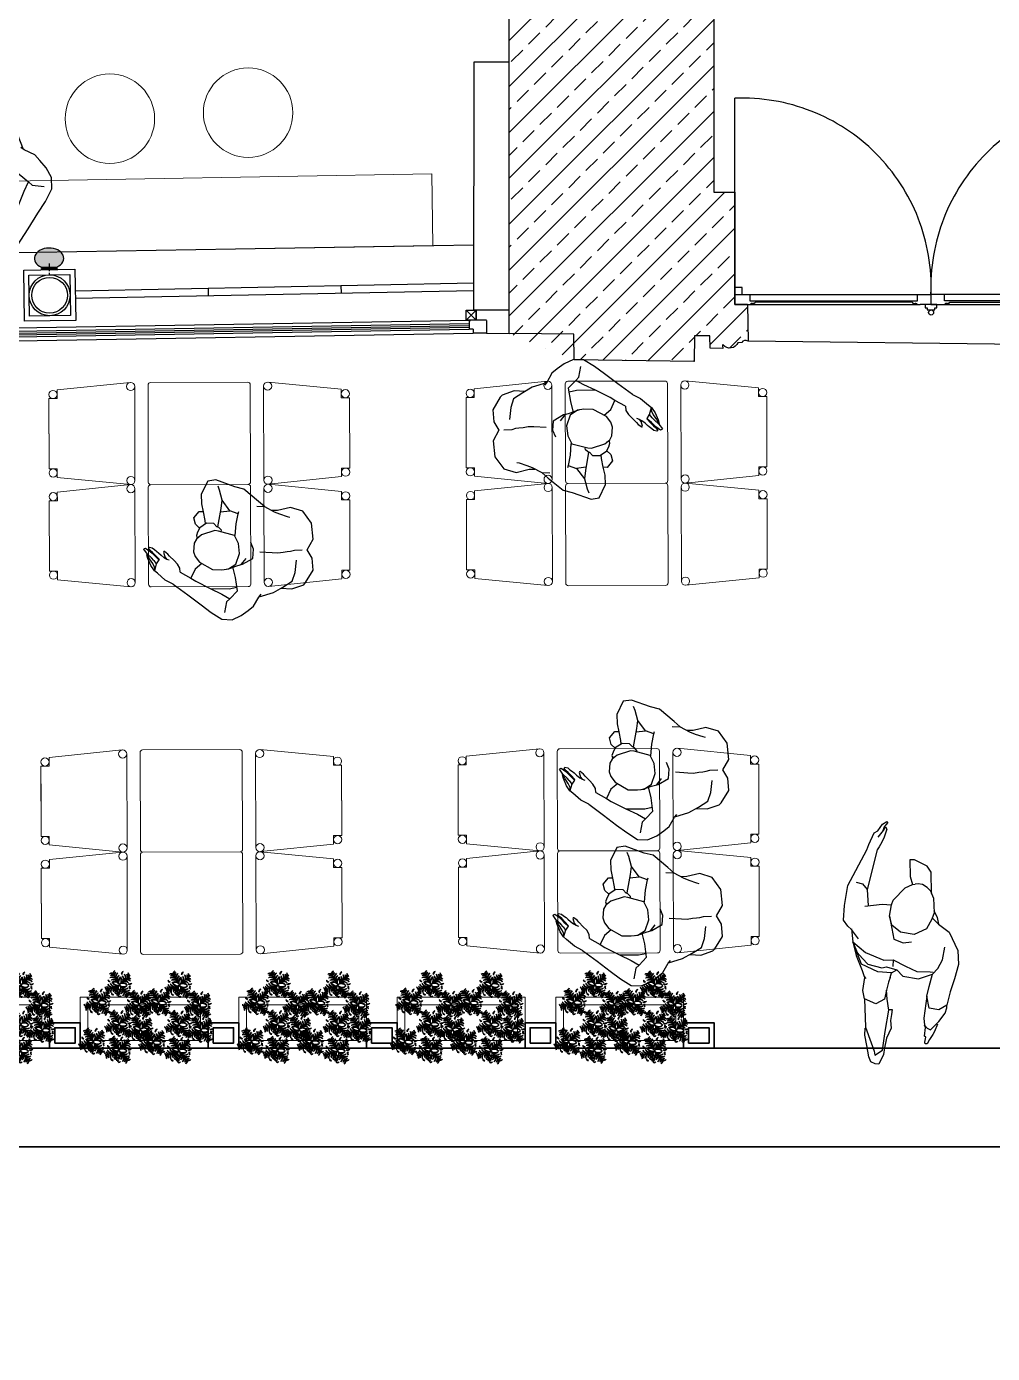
# Model space of a CAD drawing. Header units: centimetres. Extents: x -172755 to -168367, y -82915 to -78980.
# Drawn here: x -171898 to -171520, y -80510 to -79991 of the extents above; entities that cross this region are included whole.
import ezdxf

# ---------------------------------------------------------------- set-up
doc = ezdxf.new("R2010")
doc.units = ezdxf.units.CM
doc.header["$LTSCALE"] = 50
doc.linetypes.add('CENTER', pattern=[2, 1.25, -0.25, 0.25, -0.25])
doc.linetypes.add('GF$0$HIDDEN', pattern=[0.375, 0.25, -0.125])
doc.layers.get('0').update_dxf_attribs({"color": 161, "lineweight": 35})
for name, color, linetype in [('255', 255, 'Continuous'), ('FURN_LIGHTING', 3, 'Continuous'), ('GF$0$DOORS', 4, 'Continuous'), ('GF$0$PROFILE', 5, 'Continuous'), ('GF$0$VIEW', 153, 'Continuous'), ('GF$0$WALL_PROJECTION', 253, 'GF$0$HIDDEN'), ('GF$0$WALL_SECTION', 1, 'Continuous'), ('GF$0$WIN_GLASS', 4, 'Continuous'), ('tertip - peyzaj', 96, 'Continuous'), ('wall', 255, 'Continuous'), ('WOOD_CLADDING', 44, 'Continuous')]:
    doc.layers.add(name, color=color, linetype=linetype)
for name, color, linetype, lineweight in [('ARK_AHŞAP', 45, 'Continuous', 15), ('ARK_METAL', 252, 'Continuous', 15), ('gp_notlar', 6, 'Continuous', 35), ('HATCH DOSEME', 8, 'Continuous', 20), ('tefriş', 45, 'Continuous', 18)]:
    doc.layers.add(name, color=color, linetype=linetype, lineweight=lineweight)

# ---------------------------------------------------------------- blocks, each defined once
blk = doc.blocks.new('A$C7D3E0BDF')
at = {"layer": '255'}
h = blk.add_hatch(color=256, dxfattribs=at)
edge = h.paths.add_edge_path()
edge.add_ellipse((-4.45, 0), major_axis=(0, 5.75), ratio=0.703601, start_angle=-58.5636, end_angle=238.5636)
edge.add_line((-1, -3), (-1, 3))
h.paths.add_polyline_path([(-0.6, 0), (-1, 0), (-1, -3), (-0.6, -3)])
h.paths.add_polyline_path([(-0.4, 0), (-0.6, 0), (-0.6, -1.5), (-0.4, -1.5)])
h.paths.add_polyline_path([(0, 0), (-0.4, 0), (-0.4, -1.5), (-0.4, -3), (0, -3)])
h.paths.add_polyline_path([(0, 3), (-0.4, 3), (-0.4, 0), (0, 0)])
h.paths.add_polyline_path([(-0.4, 1.5), (-0.6, 1.5), (-0.6, 0), (-0.4, 0)])
h.paths.add_polyline_path([(-0.6, 1.5), (-0.6, 3), (-1, 3), (-1, 0), (-0.6, 0)])
at = {"layer": 'FURN_LIGHTING', "color": 253, "linetype": 'CENTER', "ltscale": 0.05}
blk.add_lwpolyline([(-2.5, 0), (2.5, 0)], dxfattribs=at)
at = {"layer": 'FURN_LIGHTING'}
for points in [[(-1, 3), (-0.6, 3), (-0.6, -3), (-1, -3)], [(-0.6, 1.5), (-0.4, 1.5), (-0.4, -1.5), (-0.6, -1.5)], [(-0.4, 3), (0, 3), (0, -3), (-0.4, -3)]]:
    blk.add_lwpolyline(points, close=True, dxfattribs=at)
blk.add_ellipse((-4.45, 0), major_axis=(0, 5.75), ratio=0.703601, start_param=-1.022128, end_param=4.16372, dxfattribs=at)
blk = doc.blocks.new('GF$0$door_entrance')
for p, q in [((-73.65, 11.36), (-76.55, 11.42)), ((-73.71, 8.64), (-73.65, 11.36)), ((-76.69, 4.72), (-76.6, 8.7)), ((-76.6, 8.7), (-70.7, 8.58)), ((-70.7, 8.58), (-70.75, 6.06)), ((-70.75, 6.06), (-5.22, 4.68)), ((-70.7, 8.58), (-5.17, 7.2)), ((-7.21, 4.22), (-68.66, 5.51)), ((-5.22, 4.68), (-5.17, 7.2)), ((-5.17, 7.2), (0.13, 7.09)), ((0.13, 7.09), (0.05, 3.1)), ((0.13, 7.09), (0.05, 3.1)), ((5.43, 6.97), (0.13, 7.09)), ((5.38, 4.46), (5.43, 6.97)), ((70.95, 5.59), (5.43, 6.97)), ((70.95, 5.59), (70.9, 3.07)), ((76.88, 5.47), (70.95, 5.59)), ((73.95, 5.53), (74, 8.22)), ((76.93, 8.16), (74, 8.22)), ((76.79, 1.49), (76.88, 5.47)), ((-71.68, 4.62), (-76.69, 4.72)), ((-70.82, 4.6), (-5.15, 3.21)), ((0.05, 3.1), (-4.24, 3.19)), ((0.05, 3.1), (4.35, 3.01)), ((5.26, 2.99), (70.69, 1.61)), ((70.9, 3.07), (5.38, 4.46)), ((7.36, 3.91), (68.81, 2.61)), ((71.79, 1.59), (76.79, 1.49))]:
    blk.add_line(p, q)
blk.add_lwpolyline([(-2.24, 3.15), (-2.27, 1.84), (-1.46, 1.83), (-1.48, 1.04), (1.52, 0.97), (1.53, 1.78), (2.33, 1.76), (2.36, 3.06), (-2.24, 3.15)])
blk.add_circle((0, 0), 1)
for centre, radius, start, end in [((-69.14, 5.57), 0.476, 296.849, 352.9026), ((-70.82, 34.47), 29.86, 268.3548, 270.1009), ((-70.83, 4.88), 0.277, 281.4043, 329.8506), ((-70, 4.31), 0.722, 115.5517, 143.7129), ((-69.7, 2.72), 2.32, 91.3056, 105.4453), ((-69.8, 8.91), 3.86, 270.7235, 283.1214), ((-6.66, 4.24), 0.559, 182.7043, 234.3671), ((-5.97, 7.52), 3.86, 254.824, 267.2218), ((-6.29, 1.34), 2.32, 72.5001, 86.6398), ((-5.84, 2.96), 0.641, 37.7198, 67.6032), ((-5.15, 3.4), 0.188, 195.1616, 269.4743), ((-4.62, 6.69), 3.51, 261.3523, 276.2292), ((4.88, 6.49), 3.51, 261.3531, 276.2288), ((5.27, 3.18), 0.188, 268.471, 342.7838), ((6.03, 2.7), 0.722, 115.5517, 143.7129), ((6.34, 1.11), 2.32, 91.3056, 105.4453), ((6.24, 7.3), 3.86, 270.7235, 283.1214), ((6.89, 3.96), 0.479, 298.2873, 354.1854), ((69.41, 2.65), 0.6, 183.8387, 233.684), ((70.07, 5.9), 3.86, 254.824, 267.2218), ((69.74, -0.28), 2.32, 73.9273, 86.6398), ((70.23, 1.58), 0.398, 17.4564, 67.4295), ((70.79, 1.83), 0.222, 216.2077, 270.3792), ((-1457.1, -72459.27), 72476.98, 88.7912617, 88.7920526)]:
    blk.add_arc(centre, radius, start, end)
at = {"layer": 'GF$0$WALL_PROJECTION', "ltscale": 40}
for p, q in [((-76.61, 8.7), (-74.99, 85.45)), ((76.88, 5.47), (78.5, 82.21))]:
    blk.add_line(p, q, dxfattribs=at)
for centre, start, end in [((-73.6, 11.59), 356.5076, 91.0757), ((73.99, 8.47), 86.5074, 181.0754)]:
    blk.add_arc(centre, 73.87, start, end, dxfattribs=at)
blk = doc.blocks.new('ghg')
at = {"layer": 'HATCH DOSEME'}
h = blk.add_hatch(dxfattribs=at)
h.set_pattern_fill('ANSI33', color=252, scale=2, style=0)
h.set_pattern_definition([(45, (13808.468, 1662.455), (-8.9802561, 8.9802561), []), (45, (13817.448, 1662.455), (-8.9802561, 8.9802561), [6.35, -3.175])])
h.paths.add_polyline_path([(-173688.59, -79435.97), (-173703.41, -79435.97), (-173703.41, -79450.97), (-173688.59, -79450.97)], flags=17)
edge = h.paths.add_edge_path()
edge.add_line((-173598.21, -79363), (-173447.7, -79362.76))
edge.add_line((-173447.7, -79362.76), (-173447.59, -79429.17))
edge.add_line((-173447.59, -79429.17), (-173608.59, -79429.17))
edge.add_line((-173608.59, -79429.17), (-173608.59, -79654.17))
edge.add_line((-173608.59, -79654.17), (-173688.59, -79654.17))
edge.add_line((-173688.59, -79654.17), (-173688.59, -79435.97))
edge.add_line((-173688.59, -79435.97), (-174228.41, -79435.97))
edge.add_line((-174228.41, -79435.97), (-174228.41, -80119.95))
edge.add_line((-174228.41, -80119.95), (-174244.35, -80120.13))
edge.add_line((-174244.35, -80120.13), (-174244.27, -80130.1))
edge.add_line((-174244.27, -80130.1), (-174281.27, -80130.39))
edge.add_line((-174281.27, -80130.39), (-174281.35, -80120.4))
edge.add_line((-174281.35, -80120.4), (-174299.85, -80120.53))
edge.add_line((-174299.85, -80120.53), (-174299.81, -80125.05))
edge.add_line((-174299.81, -80125.05), (-174302.84, -80125.07))
edge.add_line((-174302.84, -80125.07), (-174302.85, -80123.91))
edge.add_arc((-174302.98, -80123.88), 0.137, 346.9212, 501.7139)
edge.add_arc((-174305.75, -80121.69), 3.4, 204.2671, 321.7139, ccw=False)
edge.add_line((-174308.85, -80123.08), (-174310.35, -80123.09))
edge.add_arc((-174311.83, -80124.15), 1.83, 35.6871, 123.1606)
edge.add_line((-174312.83, -80122.62), (-174312.85, -80120.62))
edge.add_line((-174312.85, -80120.62), (-174317.85, -80120.49))
edge.add_line((-174317.85, -80120.49), (-174317.51, -80107.5))
edge.add_line((-174317.51, -80107.5), (-174312.51, -80107.63))
edge.add_line((-174312.51, -80107.63), (-174312.52, -80101.69))
edge.add_line((-174312.52, -80101.69), (-174304.4, -80101.67))
edge.add_line((-174304.4, -80101.67), (-174304.54, -80046.58))
edge.add_line((-174304.54, -80046.58), (-174295.54, -80046.56))
edge.add_line((-174295.54, -80046.56), (-174295.82, -79934.45))
edge.add_line((-174295.82, -79934.45), (-174270.82, -79934.39))
edge.add_line((-174270.82, -79934.39), (-174271.18, -79789.79))
edge.add_line((-174271.18, -79789.79), (-174296.18, -79789.85))
edge.add_line((-174296.18, -79789.85), (-174297.33, -79362.97))
edge.add_line((-174297.33, -79362.97), (-174003.49, -79361.79))
edge.add_line((-174003.49, -79361.79), (-173902.25, -79361.98))
edge.add_line((-173902.25, -79361.98), (-173598.21, -79363))
h = blk.add_hatch(dxfattribs=at)
h.set_pattern_fill('ANSI33', color=252, scale=2, style=0)
h.set_pattern_definition([(45, (14452.803, 1670.656), (-8.9802561, 8.9802561), []), (45, (14461.783, 1670.656), (-8.9802561, 8.9802561), [6.35, -3.175])])
edge = h.paths.add_edge_path()
edge.add_line((-173663.22, -80121.49), (-173663.25, -80111.49))
edge.add_line((-173663.25, -80111.49), (-173688.59, -80111.26))
edge.add_line((-173688.59, -80111.26), (-173688.59, -79871.17))
edge.add_line((-173688.59, -79871.17), (-173608.59, -79871.17))
edge.add_line((-173608.59, -79871.17), (-173608.59, -80055.9))
edge.add_line((-173608.59, -80055.9), (-173600.32, -80055.9))
edge.add_line((-173600.32, -80055.9), (-173600.32, -80099.9))
edge.add_line((-173600.32, -80099.9), (-173595.32, -80099.87))
edge.add_line((-173595.32, -80099.87), (-173595.16, -80114.2))
edge.add_arc((-173596.1, -80115.77), 1.83, 59.0877, 146.5612)
edge.add_line((-173597.63, -80114.76), (-173599.13, -80114.82))
edge.add_arc((-173602.27, -80113.55), 3.4, 220.5345, 337.9813, ccw=False)
edge.add_arc((-173604.96, -80115.84), 0.137, 40.5345, 195.3271)
edge.add_line((-173605.09, -80115.88), (-173605.05, -80117.04))
edge.add_line((-173605.05, -80117.04), (-173609.93, -80116.99))
edge.add_line((-173609.93, -80116.99), (-173610.09, -80112.15))
edge.add_line((-173610.09, -80112.15), (-173616.08, -80112.19))
edge.add_line((-173616.08, -80112.19), (-173616.27, -80122.19))
edge.add_line((-173616.27, -80122.19), (-173663.22, -80121.49))
edge.add_line((-173663.22, -80121.49), (-173663.25, -80111.49))
edge.add_line((-173663.25, -80111.49), (-173688.59, -80111.26))
at = {"layer": 'GF$0$PROFILE'}
for p, q in [((-173705.46, -80106.05), (-173705.48, -80102.05)), ((-173705.48, -80102.05), (-173701.46, -80106.03)), ((-173705.47, -80102.05), (-173701.47, -80102.03)), ((-173701.47, -80102.03), (-173705.39, -80106.05)), ((-173701.47, -80102.03), (-173701.46, -80106.03)), ((-173701.46, -80106.03), (-173701.47, -80102.03)), ((-173701.46, -80106.03), (-173705.46, -80106.05)), ((-173704.2, -80106.52), (-173704.21, -80109.52)), ((-173697.46, -80106.05), (-173703.7, -80106.02)), ((-173697.46, -80106.07), (-173697.48, -80111.05)), ((-173702.71, -80109.53), (-173704.21, -80109.52)), ((-173702.71, -80109.53), (-173702.72, -80111.03)), ((-173697.48, -80111.05), (-173702.72, -80111.03))]:
    blk.add_line(p, q, dxfattribs=at)
for radius in [8, 7]:
    blk.add_circle((-173868.41, -80096.26), radius, dxfattribs=at)
for centre, start, end in [((-173703.71, -80106.52), 89.7071, 179.7071), ((-173703.7, -80106.52), 89.7126, 179.7126)]:
    blk.add_arc(centre, 0.5, start, end, dxfattribs=at)
at = {"layer": 'GF$0$VIEW'}
for p, q in [((-174213.41, -80085.23), (-173702.55, -80076.51)), ((-174212.14, -80114.71), (-173703.89, -80106.04)), ((-174213.14, -80119.67), (-173702.72, -80111.03)), ((-174211.64, -80118.21), (-173704.24, -80109.55))]:
    blk.add_line(p, q, dxfattribs=at)
at = {"layer": 'GF$0$WALL_PROJECTION', "ltscale": 40}
blk.add_line((-173451.3, -80115.9), (-173595.16, -80114.2), dxfattribs=at)
at = {"layer": 'GF$0$WALL_SECTION'}
blk.add_line((-173697.48, -80111.05), (-173688.59, -80111.26), dxfattribs=at)
blk.add_lwpolyline([(-173663.22, -80121.49), (-173663.25, -80111.49), (-173688.59, -80111.26), (-173688.59, -79871.17), (-173608.59, -79871.17), (-173608.59, -80055.9), (-173600.32, -80055.9), (-173600.32, -80099.9), (-173595.32, -80099.87), (-173595.16, -80114.2, 0.401356), (-173597.63, -80114.76), (-173599.13, -80114.82, -0.562591), (-173604.85, -80115.75, 0.801098), (-173605.09, -80115.88), (-173605.05, -80117.04), (-173609.93, -80116.99), (-173610.09, -80112.15), (-173616.08, -80112.19), (-173616.27, -80122.19), (-173663.22, -80121.49), (-173663.25, -80111.49), (-173688.59, -80111.26)], format="xyb", dxfattribs=at)
blk.add_lwpolyline([(-173688.59, -80004.98), (-173702.47, -80004.98), (-173702.58, -80101.98), (-173688.59, -80101.98)], dxfattribs=at)
at = {"layer": 'GF$0$WIN_GLASS'}
for p, q in [((-174211.65, -80115.9), (-173704.25, -80107.3)), ((-174211.64, -80116.65), (-173704.23, -80108.05)), ((-174211.64, -80117.4), (-173704.22, -80108.8))]:
    blk.add_line(p, q, dxfattribs=at)
at = {"layer": 'WOOD_CLADDING'}
for points in [[(-173878.56, -80086.44), (-173858.56, -80086.09), (-173858.21, -80106.09), (-173878.21, -80106.43)], [(-173876.52, -80088.4), (-173860.52, -80088.12), (-173860.25, -80104.12), (-173876.24, -80104.4)]]:
    blk.add_lwpolyline(points, close=True, dxfattribs=at)
for points in [[(-173858.41, -80094.46), (-173702.47, -80091.4)], [(-173754.45, -80092.42), (-173754.39, -80095.42)], [(-173858.36, -80097.45), (-173702.47, -80094.4)], [(-173806.43, -80093.44), (-173806.37, -80096.44)]]:
    blk.add_lwpolyline(points, dxfattribs=at)
at = {"layer": 'FURN_LIGHTING', "rotation": 270.9964554708736}
blk.add_blockref('A$C7D3E0BDF', (-173868.56, -80086.26), dxfattribs=at)
at = {"layer": 'GF$0$DOORS', "rotation": 1.208487552838632}
blk.add_blockref('GF$0$door_entrance', (-173523.55, -80103.01), dxfattribs=at)
blk = doc.blocks.new('P_SHRUB_PLAN1')
at = {"color": 0}
for p in [(-0.001113, 0.449977), (-0.451367, 0.072169), (0.449141, 0.072169), (0.078279, -0.457477)]:
    blk.add_line(p, (-0.001113, -0.007223), dxfattribs=at)
for centre, radius, start, end in [((-0.08617, 0.345449), 0.105526, 36.289967, 99.624326), ((-0.171752, 0.221892), 0.237522, 44.076284, 73.379359), ((0.083944, 0.345449), 0.105526, 80.375674, 143.710034), ((0.169526, 0.221892), 0.237522, 106.620646, 135.923715), ((-0.363197, -0.029747), 0.105526, 116.289965, 179.624331), ((-0.256378, -0.135484), 0.237522, 124.076277, 153.379343), ((-0.333657, 0.137783), 0.105526, 160.375671, 223.710032), ((-0.197115, 0.20061), 0.237522, 186.620658, 215.923727), ((-0.30177, -0.040578), 0.105526, 116.289965, 179.624331), ((-0.194951, -0.146315), 0.237522, 124.076277, 153.379343), ((-0.27223, 0.126952), 0.105526, 160.375671, 223.710032), ((-0.135689, 0.189778), 0.237522, 186.620658, 215.923727), ((-0.217928, -0.103224), 0.146156, 105.248915, 175.393726), ((-0.141491, -0.194891), 0.245011, 111.371192, 155.03658), ((-0.172018, 0.157145), 0.146156, 164.606273, 234.751089), ((-0.068838, 0.21714), 0.245011, 184.963421, 228.628794), ((-0.136026, -0.117666), 0.146156, 105.248914, 175.393726), ((-0.059588, -0.209333), 0.245011, 111.371193, 155.036578), ((-0.193084, 0.281484), 0.052596, 139.742007, 258.747542), ((-0.090116, 0.142703), 0.146156, 164.606273, 234.751089), ((-0.121859, 0.323097), 0.11437, 184.618037, 228.21065), ((0.013064, 0.202698), 0.245011, 184.963421, 228.628793), ((-0.067742, -0.138818), 0.142476, 83.425939, 183.634578), ((-0.003596, -0.210194), 0.215548, 101.666457, 163.187794), ((-0.142279, 0.035543), 0.142476, 3.425938, 103.634574), ((-0.201432, -0.040023), 0.215548, 21.666462, 83.187793), ((-0.018716, 0.139225), 0.142476, 156.365422, 256.574061), ((0.065974, 0.184358), 0.215548, 176.812207, 238.33355), ((-0.133306, 0.189628), 0.146156, 25.248907, 95.393712), ((-0.210307, 0.098434), 0.245011, 31.371195, 75.036567), ((-0.133306, 0.106463), 0.146156, 25.248907, 95.393712), ((-0.210307, 0.015268), 0.245011, 31.371196, 75.036566), ((-0.089129, -0.024361), 0.051462, 114.225754, 255.127894), ((-0.048205, -0.012618), 0.071323, 150.439781, 228.669432), ((-0.08617, 0.283075), 0.105526, 36.289967, 99.624326), ((-0.171752, 0.159517), 0.237522, 44.076282, 73.379358), ((0.140053, 0.035543), 0.142476, 76.36542, 176.574065), ((0.083944, 0.283075), 0.105526, 80.375674, 143.710034), ((0.169526, 0.159517), 0.237522, 106.620647, 135.923717), ((0.13108, 0.189628), 0.146156, 84.606282, 154.751105), ((0.13108, 0.106463), 0.146156, 84.606282, 154.751105), ((0.199206, -0.040023), 0.215548, 96.812207, 158.333538), ((0.208081, 0.098434), 0.245011, 104.963429, 148.628796), ((0.208081, 0.015268), 0.245011, 104.96343, 148.628796), ((-0.0682, 0.184358), 0.215548, 301.666479, 3.187789), ((0.00137, -0.210194), 0.215548, 16.81221, 78.33354), ((0.065516, -0.138818), 0.142476, 356.365422, 96.57406), ((0.016489, 0.139225), 0.142476, 283.42594, 23.634579), ((-0.01529, 0.202698), 0.245011, 311.371195, 355.036565), ((0.057362, -0.209333), 0.245011, 24.963434, 68.628805), ((0.08789, 0.142703), 0.146156, 305.248914, 15.393715), ((0.1338, -0.117666), 0.146156, 4.606286, 74.751092), ((0.301709, 0.190722), 0.105526, 80.375678, 143.710037), ((0.387291, 0.067164), 0.237522, 106.620647, 135.923716), ((0.066612, 0.21714), 0.245011, 311.371194, 355.036565), ((0.139264, -0.194891), 0.245011, 24.963435, 68.628805), ((0.169792, 0.157145), 0.146156, 305.248912, 15.393715), ((0.215702, -0.103224), 0.146156, 4.606286, 74.751091), ((0.133462, 0.189778), 0.237522, 324.076301, 353.379371), ((0.192725, -0.146315), 0.237522, 26.620644, 55.923717), ((0.270004, 0.126952), 0.105526, 316.289968, 19.624329), ((0.299544, -0.040578), 0.105526, 0.375673, 63.710035), ((0.194889, 0.20061), 0.237522, 324.076301, 353.379371), ((0.331431, 0.137783), 0.105526, 316.289968, 19.624329), ((-0.313427, -0.136853), 0.052596, 139.742002, 258.747542), ((-0.242203, -0.09524), 0.11437, 184.618034, 228.210652), ((-0.204545, -0.154045), 0.052596, 139.742013, 258.747542), ((-0.13332, -0.112432), 0.11437, 184.618034, 228.210652), ((0.21135, -0.453117), 0.493926, 115.477216, 156.658502), ((-0.165763, -0.220475), 0.052127, 167.057738, 302.853249), ((-0.165763, -0.294973), 0.052127, 167.057722, 302.853249), ((-0.134783, -0.067401), 0.07947, 144.986544, 244.403375), ((-0.135765, -0.191093), 0.073192, 185.184482, 268.653962), ((-0.135765, -0.265591), 0.073192, 185.184493, 268.653962), ((0.026737, 0.008335), 0.228603, 187.575873, 215.894164), ((-0.105353, -0.171336), 0.070016, 138.874425, 278.976266), ((-0.044516, -0.137717), 0.114256, 173.753633, 244.097057), ((-0.204085, -0.009706), 0.215548, 286.81224, 348.333528), ((-0.132709, -0.073852), 0.142476, 266.36541, 6.574061), ((0.00897, -0.110067), 0.118428, 161.447682, 239.367231), ((-0.203223, -0.065698), 0.245011, 294.963439, 338.628814), ((-0.111556, -0.142136), 0.146156, 274.60628, 344.751092), ((0.289195, -0.029824), 0.386217, 185.400745, 208.139032), ((-0.188782, -0.1476), 0.245011, 294.96344, 338.628812), ((-0.097115, -0.224038), 0.146156, 274.60628, 344.751097), ((-0.140206, -0.20106), 0.237522, 296.620636, 325.923704), ((-0.034469, -0.30788), 0.105526, 270.375661, 333.710016), ((-0.129375, -0.262487), 0.237522, 296.620637, 325.923705), ((-0.023637, -0.369306), 0.105526, 270.375661, 333.710016), ((0.145335, -0.024825), 0.142476, 193.42593, 293.634586), ((0.190467, 0.059864), 0.215548, 211.666456, 273.187785), ((0.208808, 0.006954), 0.245011, 221.371199, 265.036558), ((0.148813, -0.096226), 0.146156, 215.248903, 285.393714), ((0.22325, -0.074948), 0.245011, 221.371198, 265.036558), ((0.163254, -0.178128), 0.146156, 215.248903, 285.393714), ((0.195888, -0.141798), 0.237522, 234.076264, 263.37936), ((0.133062, -0.27834), 0.105526, 226.289964, 289.624336), ((0.206719, -0.203225), 0.237522, 234.076265, 263.37936), ((0.143893, -0.339766), 0.105526, 226.289963, 289.624336), ((0.27683, -0.255539), 0.052596, 101.252458, 220.258004), ((0.348054, -0.297152), 0.11437, 131.789348, 175.381978), ((0.395831, 0.071846), 0.237522, 234.076263, 263.37936), ((0.333004, -0.064695), 0.105526, 226.28996, 289.624336)]:
    blk.add_arc(centre, radius, start, end, dxfattribs=at)
blk = doc.blocks.new('BİTKİ2')
at = {"xscale": 24.57000000000016, "yscale": 24.57000000000016, "zscale": 24.57000000000016}
for p in [(12.2, 22), (-8.9, 18.5), (17.5, 0.9), (-28.2, -6.1), (-3.6, -4.4), (8.7, -16.7), (-14.2, -22)]:
    blk.add_blockref('P_SHRUB_PLAN1', p, dxfattribs=at)
blk = doc.blocks.new('dada')
for p, q in [((219973.43, -31806.86), (219967.82, -31810.1)), ((219980.49, -31806.97), (219973.43, -31806.86)), ((219984.71, -31810.01), (219980.49, -31806.97)), ((219988.56, -31808.22), (219984.71, -31810.01)), ((219993.91, -31808.37), (219988.56, -31808.22)), ((219998.88, -31812.26), (219993.91, -31808.37)), ((219967.82, -31810.1), (219965.63, -31815.29)), ((219984.28, -31815.56), (219984.55, -31812.14)), ((219999.67, -31813.16), (219998.88, -31812.26)), ((220000.91, -31818.54), (219999.67, -31813.16)), ((219965.63, -31815.29), (219966.32, -31821.02)), ((219967.93, -31820.3), (219969.4, -31817.13)), ((219969.4, -31817.13), (219969.8, -31816.05)), ((219984.57, -31817.26), (219984.28, -31815.56)), ((219984.6, -31818.7), (219984.57, -31817.26)), ((219984.6, -31820.52), (219984.6, -31818.7)), ((219993.96, -31816.3), (219988.77, -31815.1)), ((219997.59, -31817.95), (219993.96, -31816.3)), ((219999.73, -31822.23), (219997.59, -31817.95)), ((220000.18, -31823.15), (220000.91, -31818.54)), ((219964.1, -31826.49), (219966.74, -31822.57)), ((219966.32, -31821.02), (219966.1, -31823.52)), ((219966.74, -31822.57), (219967.93, -31820.3)), ((219983.43, -31830.57), (219984.36, -31825.28)), ((219984.36, -31825.28), (219984.72, -31822.78)), ((219984.72, -31822.78), (219984.6, -31820.52)), ((220001.59, -31826.62), (219999.73, -31822.23)), ((219961.55, -31828.75), (219955.53, -31834.58)), ((219964.1, -31826.49), (219961.55, -31828.75)), ((219963.56, -31829.8), (219964.1, -31826.49)), ((220002.81, -31832.98), (220001.59, -31826.62)), ((219955.53, -31834.58), (219954.16, -31838.39)), ((219981.99, -31833.12), (219978.94, -31834.02)), ((219985.92, -31833.89), (219981.99, -31833.12)), ((219988.02, -31838.63), (219985.92, -31833.89)), ((220002.93, -31833.11), (220001.86, -31831.93)), ((220006.66, -31835.82), (220002.93, -31833.11)), ((220008.27, -31838.35), (220006.66, -31835.82)), ((219954.16, -31838.39), (219950.29, -31846.24)), ((219965.95, -31838.14), (219964.26, -31841.56)), ((219965.95, -31838.14), (219964.98, -31837.71)), ((219970.28, -31839.47), (219965.95, -31838.14)), ((219975.28, -31840.42), (219970.28, -31839.47)), ((219975.15, -31840.74), (219972.56, -31847.46)), ((219978.82, -31839.44), (219975.15, -31840.74)), ((219983.21, -31839.4), (219978.82, -31839.44)), ((219987.64, -31841.51), (219983.21, -31839.4)), ((219988.07, -31839.19), (219985.66, -31836.85)), ((219988.07, -31839.19), (219988.02, -31838.63)), ((219988.47, -31841.63), (219988.07, -31839.19)), ((220010.11, -31841.56), (220008.27, -31838.35)), ((219954.91, -31845.07), (219953.11, -31845.59)), ((219959.4, -31844.48), (219954.91, -31845.07)), ((219964.26, -31841.56), (219959.4, -31844.48)), ((219962.84, -31845.25), (219959.4, -31844.48)), ((219970.62, -31847.5), (219962.84, -31845.25)), ((219964.25, -31845.64), (219964.26, -31841.56)), ((219989.39, -31844.89), (219987.64, -31841.51)), ((219989.1, -31844.08), (219988.47, -31841.63)), ((219993.46, -31842.32), (219988.64, -31842.96)), ((219989.4, -31845.86), (219989.1, -31844.08)), ((219989.4, -31847.79), (219989.39, -31844.89)), ((219999.27, -31842.1), (219993.46, -31842.32)), ((219997.01, -31853.72), (219997.93, -31845.57)), ((219997.93, -31845.57), (219997.61, -31842.23)), ((219999.27, -31842.1), (220002.34, -31845.71)), ((219999.97, -31848.98), (220002.34, -31845.71)), ((220002.34, -31845.71), (220003.54, -31847.27)), ((220011.49, -31845.77), (220010.11, -31841.56)), ((220010.84, -31850.1), (220011.49, -31845.77)), ((219950.29, -31846.24), (219950.45, -31849.81)), ((219950.45, -31849.81), (219955.8, -31853.26)), ((219969.08, -31849.16), (219968.58, -31852.23)), ((219970.59, -31848.03), (219969.08, -31849.16)), ((219970.97, -31847.21), (219970.59, -31848.03)), ((219972.17, -31846.32), (219970.97, -31847.21)), ((219972.17, -31846.32), (219972.92, -31846.53)), ((219972.56, -31847.46), (219972.17, -31849.01)), ((219972.17, -31849.01), (219973.41, -31854.95)), ((219988.91, -31851.81), (219989.4, -31847.79)), ((219997.01, -31853.72), (219999.97, -31848.98)), ((220003.54, -31847.27), (220008.04, -31848.65)), ((220007.38, -31854.47), (220010.84, -31850.1)), ((220010.84, -31850.1), (220010.84, -31850.1)), ((219955.8, -31853.26), (219959.9, -31853.53)), ((219959.9, -31853.53), (219963.48, -31853.17)), ((219963.15, -31854.85), (219963.36, -31853.18)), ((219965.64, -31857.49), (219963.15, -31854.85)), ((219963.48, -31853.17), (219967.29, -31852.84)), ((219967.29, -31852.84), (219968.82, -31852.87)), ((219970.32, -31855.52), (219968.51, -31857.12)), ((219968.58, -31852.23), (219970.19, -31855.43)), ((219968.58, -31852.23), (219968.58, -31852.23)), ((219970.19, -31855.43), (219971.96, -31856.56)), ((219971.96, -31856.56), (219973.39, -31857.25)), ((219973.41, -31854.95), (219974.93, -31857.36)), ((219974.3, -31857.1), (219974, -31855.88)), ((219985.09, -31857.09), (219988.91, -31851.81)), ((219985.8, -31856.21), (219987.9, -31859.37)), ((219993.17, -31859.66), (219997.01, -31853.72)), ((220003.67, -31858.47), (220007.38, -31854.47)), ((219968.51, -31857.12), (219965.64, -31857.49)), ((219973.39, -31857.25), (219974.3, -31857.1)), ((219974.93, -31857.36), (219976.56, -31858.48)), ((219976.56, -31858.48), (219980.28, -31859.2)), ((219980.28, -31859.2), (219982.44, -31858.76)), ((219982.44, -31858.76), (219985.09, -31857.09)), ((219987.9, -31859.37), (219991.64, -31861.58)), ((219988.57, -31865.91), (219991.64, -31861.58)), ((219991.64, -31861.58), (219993.17, -31859.66)), ((219998.72, -31863.72), (220003.67, -31858.47)), ((219984.86, -31866.77), (219983.16, -31868.07)), ((219986.8, -31865.87), (219984.86, -31866.77)), ((219988.57, -31865.91), (219986.8, -31865.87)), ((219993.34, -31869.51), (219998.72, -31863.72)), ((219980.08, -31870.45), (219978.82, -31871.79)), ((219978.82, -31871.79), (219978.86, -31872.05)), ((219978.86, -31872.05), (219979.15, -31872.17)), ((219979.15, -31872.17), (219981.22, -31871.84)), ((219981.05, -31869.82), (219980.08, -31870.45)), ((219980.27, -31873.42), (219981.5, -31872.16)), ((219983.16, -31868.07), (219981.05, -31869.82)), ((219981.22, -31871.84), (219982.18, -31871.28)), ((219981.5, -31872.16), (219982.18, -31871.28)), ((219982.18, -31871.28), (219982.73, -31870.18)), ((219993.34, -31869.51), (219991.22, -31872.75)), ((219976.27, -31878.1), (219976.66, -31876.87)), ((219976.66, -31876.87), (219977.52, -31876.06)), ((219977.52, -31876.06), (219978.45, -31875.03)), ((219978.67, -31877.01), (219977.86, -31877.77)), ((219978.12, -31877.92), (219979.05, -31877.16)), ((219978.45, -31875.03), (219979.15, -31874.38)), ((219980.13, -31875.83), (219978.67, -31877.01)), ((219979.05, -31877.16), (219980.26, -31876.22)), ((219979.15, -31874.38), (219980.27, -31873.42)), ((219982.07, -31874.36), (219980.13, -31875.83)), ((219980.26, -31876.22), (219981.28, -31875.32)), ((219982.21, -31876.84), (219981.04, -31877.69)), ((219981.28, -31875.32), (219982.23, -31874.56)), ((219982.23, -31874.56), (219982.07, -31874.36)), ((219982.21, -31876.84), (219983.86, -31875.88)), ((219982.23, -31874.56), (219983.86, -31875.88)), ((219985.17, -31876.82), (219983.47, -31877.43)), ((219983.86, -31875.88), (219986.68, -31877.05)), ((219986.68, -31877.05), (219984.29, -31878.28)), ((219985.98, -31876.82), (219985.17, -31876.82)), ((219987.88, -31875.86), (219986.68, -31877.05)), ((219991.22, -31872.75), (219987.88, -31875.86)), ((219976.41, -31878.38), (219976.27, -31878.1)), ((219976.79, -31878.46), (219976.41, -31878.38)), ((219976.48, -31879.78), (219978.12, -31877.92)), ((219976.62, -31880.37), (219976.48, -31879.78)), ((219976.88, -31880.62), (219976.62, -31880.37)), ((219977.86, -31877.77), (219976.79, -31878.46)), ((219979.16, -31879.29), (219976.88, -31880.62)), ((219981.04, -31877.69), (219979.16, -31879.29)), ((219981.25, -31878.56), (219979.16, -31879.29)), ((219979.44, -31879.52), (219979.16, -31879.29)), ((219981.03, -31879.23), (219979.44, -31879.52)), ((219984.29, -31878.28), (219981.03, -31879.23)), ((219983.47, -31877.43), (219981.25, -31878.56))]:
    blk.add_line(p, q)
blk = doc.blocks.new('vvfgh')
for p, q in [((220105.57, -32446.95), (220114.22, -32443.36)), ((220114.22, -32443.36), (220108.88, -32444.83)), ((220114.22, -32443.36), (220110.06, -32445.18)), ((220114.22, -32443.36), (220110.23, -32448.42)), ((220119.26, -32442.69), (220114.22, -32443.36)), ((220115.52, -32445.51), (220119.1, -32442.73)), ((220119.1, -32442.73), (220120.36, -32441.26)), ((220120.36, -32441.26), (220122.61, -32439.55)), ((220122.61, -32439.55), (220128.34, -32439.75)), ((220128.34, -32439.75), (220136.29, -32440.8)), ((220136.29, -32440.8), (220150.41, -32447.96)), ((220092.05, -32448.58), (220080.99, -32449.22)), ((220090.22, -32453), (220092.05, -32448.58)), ((220092.05, -32448.58), (220095.37, -32447.81)), ((220095.37, -32447.81), (220100.47, -32448.5)), ((220100.86, -32448.19), (220100.06, -32448.87)), ((220103.11, -32447.3), (220100.86, -32448.19)), ((220102.81, -32453.45), (220105.57, -32446.95)), ((220108.88, -32444.83), (220103.11, -32447.3)), ((220107.86, -32447.38), (220105.73, -32449.53)), ((220110.23, -32448.42), (220107.36, -32455.65)), ((220110.06, -32445.18), (220107.86, -32447.38)), ((220128.38, -32447.7), (220129.32, -32454.47)), ((220134.91, -32448.46), (220128.45, -32449)), ((220137.03, -32446.57), (220134.91, -32448.46)), ((220150.51, -32451.91), (220134.91, -32448.46)), ((220137.59, -32444.09), (220137.03, -32446.57)), ((220150.41, -32447.96), (220152.52, -32448.6)), ((220152.52, -32448.6), (220157.06, -32450.66)), ((220066.69, -32454.79), (220066.71, -32453.37)), ((220066.71, -32453.37), (220067.53, -32451.69)), ((220067.53, -32451.69), (220069.36, -32450.87)), ((220069.36, -32450.87), (220073.82, -32449.9)), ((220071.67, -32452.83), (220070.1, -32453.21)), ((220070.1, -32453.21), (220072.2, -32456.06)), ((220074.87, -32451.55), (220071.67, -32452.83)), ((220073.82, -32449.9), (220077.82, -32449.03)), ((220080.99, -32449.22), (220074.87, -32451.55)), ((220077.82, -32449.03), (220080.54, -32449.05)), ((220092.16, -32456.3), (220090.22, -32453)), ((220102.48, -32458.78), (220102.81, -32453.45)), ((220105.73, -32449.53), (220104.31, -32454.97)), ((220151.7, -32452.66), (220150.51, -32451.91)), ((220153.54, -32453.7), (220151.7, -32452.66)), ((220155.49, -32454.55), (220153.54, -32453.7)), ((220155.5, -32452.24), (220158.13, -32454.2)), ((220157.06, -32450.66), (220157.88, -32452.08)), ((220157.88, -32452.08), (220160.62, -32453.72)), ((220160.62, -32453.72), (220161.66, -32455.51)), ((220070.52, -32456.52), (220066.69, -32454.79)), ((220073.06, -32456.8), (220070.52, -32456.52)), ((220072.2, -32456.06), (220079.51, -32456.94)), ((220076.92, -32457.56), (220073.06, -32456.8)), ((220080.87, -32459.3), (220076.92, -32457.56)), ((220079.51, -32456.94), (220087.93, -32458.22)), ((220083.81, -32458.94), (220080.87, -32459.3)), ((220086.2, -32459.25), (220083.81, -32458.94)), ((220087.93, -32458.22), (220092.11, -32457.37)), ((220088.2, -32458.26), (220088.14, -32459.46)), ((220092.11, -32457.37), (220095.65, -32457.07)), ((220095.65, -32457.07), (220092.16, -32456.3)), ((220098.89, -32457.69), (220095.65, -32457.07)), ((220100.71, -32458.33), (220098.89, -32457.69)), ((220100.71, -32458.33), (220102.48, -32458.78)), ((220102.48, -32458.78), (220103.77, -32460.82)), ((220104.78, -32456.87), (220103.77, -32460.82)), ((220104.31, -32454.97), (220104.78, -32456.87)), ((220107.36, -32455.65), (220107.68, -32459.36)), ((220119.87, -32458.48), (220115.73, -32459.38)), ((220118.49, -32461.97), (220121.23, -32458.47)), ((220124.67, -32457.52), (220119.87, -32458.48)), ((220121.23, -32458.47), (220124.67, -32457.52)), ((220124.67, -32457.52), (220129.18, -32458.15)), ((220129.32, -32454.47), (220129.18, -32458.15)), ((220129.18, -32458.15), (220131.02, -32458.69)), ((220129.18, -32458.15), (220131.02, -32458.69)), ((220131.02, -32458.69), (220135.96, -32463.29)), ((220157.11, -32454.98), (220155.49, -32454.55)), ((220158.66, -32455.53), (220157.11, -32454.98)), ((220159.6, -32454.52), (220157.57, -32453.92)), ((220158.13, -32454.2), (220159.56, -32454.94)), ((220159.56, -32454.94), (220158.66, -32455.53)), ((220161.32, -32455.89), (220159.6, -32454.52)), ((220161.66, -32455.51), (220161.32, -32455.89)), ((220088.14, -32459.46), (220086.2, -32459.25)), ((220101.27, -32463.3), (220100.49, -32469.43)), ((220103.77, -32460.82), (220101.27, -32463.3)), ((220107.68, -32459.36), (220104.96, -32459.34)), ((220107.68, -32459.36), (220105.29, -32464.28)), ((220115.73, -32459.38), (220114.32, -32463.12)), ((220114.32, -32463.12), (220114.86, -32466.27)), ((220117.72, -32467.28), (220118.49, -32461.97)), ((220135.96, -32463.29), (220137.31, -32466.16)), ((220100.49, -32469.43), (220102.46, -32474.85)), ((220105.29, -32464.28), (220103.32, -32468.67)), ((220103.32, -32468.67), (220103.32, -32473.9)), ((220120.07, -32472.08), (220117.72, -32467.28)), ((220140.44, -32465.16), (220137.31, -32466.16)), ((220137.31, -32466.16), (220137.42, -32467.17)), ((220137.35, -32470.02), (220137.55, -32468.37)), ((220137.55, -32468.37), (220137.42, -32467.17)), ((220146.91, -32464.86), (220140.44, -32465.16)), ((220144.59, -32471.68), (220147, -32466.71)), ((220147, -32466.71), (220146.91, -32464.86)), ((220075.09, -32472.77), (220075.75, -32472.56)), ((220075.16, -32473.53), (220075.09, -32472.77)), ((220076.83, -32474.4), (220075.16, -32473.53)), ((220075.75, -32472.56), (220077.7, -32472.86)), ((220078.81, -32475.66), (220076.83, -32474.4)), ((220077.7, -32472.86), (220078.02, -32472.36)), ((220078.02, -32472.36), (220081.44, -32472.68)), ((220081.27, -32473.4), (220080.63, -32474.65)), ((220082.36, -32472.22), (220081.27, -32473.4)), ((220081.44, -32472.68), (220082.36, -32472.22)), ((220085.17, -32471.99), (220082.36, -32472.22)), ((220093.78, -32472.91), (220085.17, -32471.99)), ((220088.48, -32477.69), (220089.14, -32473.93)), ((220089.14, -32473.93), (220093.78, -32472.91)), ((220093.78, -32472.91), (220097.56, -32473.7)), ((220097.56, -32473.7), (220102.46, -32474.85)), ((220103.32, -32473.9), (220103.22, -32475.17)), ((220123.98, -32474.08), (220120.07, -32472.08)), ((220124.45, -32474.23), (220122.01, -32476.65)), ((220126.49, -32474.86), (220123.98, -32474.08)), ((220132.16, -32474.48), (220126.49, -32474.86)), ((220133.92, -32473.72), (220132.16, -32474.48)), ((220133.92, -32473.72), (220142.32, -32473.35)), ((220133.94, -32473.73), (220134.82, -32473.35)), ((220134.82, -32473.35), (220136.3, -32471.94)), ((220136.3, -32471.94), (220137.35, -32470.02)), ((220142.32, -32473.35), (220144.59, -32471.68)), ((220079.94, -32476.22), (220078.81, -32475.66)), ((220082.85, -32477.35), (220079.94, -32476.22)), ((220080.63, -32474.65), (220083.92, -32477.81)), ((220083.92, -32477.81), (220087.3, -32480.19)), ((220090.42, -32480.79), (220088.48, -32477.69)), ((220102.46, -32474.85), (220104.71, -32476.95)), ((220104.71, -32476.95), (220108.11, -32478.62)), ((220108.11, -32478.62), (220113.06, -32479.38)), ((220122.01, -32476.65), (220119.02, -32481)), ((220124.61, -32476.1), (220122.01, -32476.65)), ((220127.33, -32474.8), (220124.61, -32476.1)), ((220087.3, -32480.19), (220089.4, -32480.89)), ((220089.4, -32480.89), (220090.42, -32480.79)), ((220095.71, -32481.96), (220090.42, -32480.79)), ((220100.86, -32483.47), (220095.71, -32481.96)), ((220106.49, -32484.97), (220100.86, -32483.47)), ((220111.99, -32484.59), (220106.49, -32484.97)), ((220119.02, -32481), (220111.99, -32484.59))]:
    blk.add_line(p, q)

msp = doc.modelspace()

# ---------------------------------------------------------------- linework, layer by layer
for points in [[(-172755.5, -78979.59), (-170775.62, -78979.59), (-170775.62, -80429.5), (-172755.5, -80429.5)], [(-172755.5, -80429.5), (-170775.62, -80429.5), (-170775.62, -81603.19), (-172755.5, -81603.19)]]:
    msp.add_lwpolyline(points, close=True)
at = {"layer": 'ARK_AHŞAP'}
msp.add_lwpolyline([(-171978.58, -80052.87), (-171739.02, -80048.79), (-171738.54, -80076.78), (-171978.1, -80080.87)], close=True, dxfattribs=at)
for centre in [(-171887.23, -80135.1), (-171856.84, -80131.97), (-171803.21, -80131.81), (-171772.8, -80134.77), (-171724, -80134.63), (-171693.6, -80131.5), (-171639.98, -80131.35), (-171609.57, -80134.3), (-171887.14, -80165.81), (-171772.72, -80165.49), (-171723.91, -80165.35), (-171609.48, -80165.02), (-171856.73, -80168.77), (-171856.73, -80171.97), (-171803.11, -80168.61), (-171803.1, -80171.81), (-171693.5, -80168.3), (-171693.49, -80171.5), (-171639.87, -80168.15), (-171639.86, -80171.35), (-171887.12, -80175.1), (-171772.69, -80174.77), (-171723.88, -80174.63), (-171609.45, -80174.3), (-171887.03, -80205.81), (-171856.62, -80208.77), (-171802.99, -80208.61), (-171772.6, -80205.49), (-171723.79, -80205.35), (-171693.38, -80208.3), (-171639.76, -80208.15), (-171609.37, -80205.02), (-171859.95, -80275.79), (-171806.32, -80275.63), (-171696.72, -80275.32), (-171643.09, -80275.17), (-171890.34, -80278.91), (-171775.91, -80278.59), (-171727.11, -80278.45), (-171612.68, -80278.12), (-171890.25, -80309.63), (-171859.85, -80312.59), (-171806.22, -80312.43), (-171775.83, -80309.3), (-171727.02, -80309.17), (-171696.61, -80312.12), (-171642.98, -80311.97), (-171612.59, -80308.84), (-171859.84, -80315.79), (-171806.21, -80315.63), (-171696.6, -80315.32), (-171642.97, -80315.17), (-171612.56, -80318.12), (-171890.23, -80318.91), (-171775.8, -80318.59), (-171726.99, -80318.45), (-171775.71, -80349.3), (-171726.9, -80349.17), (-171612.48, -80348.84), (-171890.14, -80349.63), (-171859.73, -80352.59), (-171806.1, -80352.43), (-171696.5, -80352.12), (-171642.87, -80351.97)]:
    msp.add_circle(centre, 1.6, dxfattribs=at)
at = {"layer": 'ARK_METAL'}
for p, q in [((-171885.64, -80133.33), (-171857, -80130.38)), ((-171885.63, -80136.69), (-171885.64, -80133.33)), ((-171855.24, -80131.96), (-171855.13, -80168.76)), ((-171804.81, -80131.82), (-171804.71, -80168.62)), ((-171774.41, -80133.01), (-171803.06, -80130.22)), ((-171774.4, -80136.37), (-171774.41, -80133.01)), ((-171722.4, -80132.86), (-171693.77, -80129.91)), ((-171722.39, -80136.22), (-171722.4, -80132.86)), ((-171692, -80131.5), (-171691.9, -80168.3)), ((-171641.58, -80131.35), (-171641.47, -80168.15)), ((-171611.17, -80132.54), (-171639.82, -80129.76)), ((-171611.16, -80135.91), (-171611.17, -80132.54)), ((-171888.83, -80136.7), (-171885.63, -80136.69)), ((-171888.79, -80150.46), (-171888.83, -80136.7)), ((-171888.75, -80164.22), (-171888.83, -80136.7)), ((-171771.2, -80136.36), (-171774.4, -80136.37)), ((-171771.16, -80150.12), (-171771.2, -80136.36)), ((-171771.12, -80163.88), (-171771.2, -80136.36)), ((-171725.59, -80136.23), (-171722.39, -80136.22)), ((-171725.55, -80149.99), (-171725.59, -80136.23)), ((-171725.51, -80163.75), (-171725.59, -80136.23)), ((-171607.96, -80135.9), (-171611.16, -80135.91)), ((-171607.92, -80149.66), (-171607.96, -80135.9)), ((-171607.88, -80163.41), (-171607.96, -80135.9)), ((-171888.75, -80164.22), (-171885.55, -80164.21)), ((-171885.55, -80164.21), (-171885.54, -80167.57)), ((-171771.12, -80163.88), (-171774.32, -80163.89)), ((-171774.32, -80163.89), (-171774.31, -80167.25)), ((-171725.51, -80163.75), (-171722.31, -80163.74)), ((-171722.31, -80163.74), (-171722.3, -80167.1)), ((-171607.88, -80163.41), (-171611.08, -80163.42)), ((-171611.08, -80163.42), (-171611.07, -80166.79)), ((-171885.54, -80167.57), (-171856.89, -80170.36)), ((-171885.52, -80173.33), (-171856.89, -80170.38)), ((-171774.31, -80167.25), (-171802.94, -80170.21)), ((-171774.29, -80173.01), (-171802.94, -80170.22)), ((-171722.3, -80167.1), (-171693.65, -80169.89)), ((-171722.29, -80172.86), (-171693.65, -80169.91)), ((-171611.07, -80166.79), (-171639.71, -80169.74)), ((-171611.06, -80172.54), (-171639.71, -80169.76)), ((-171885.51, -80176.69), (-171885.52, -80173.33)), ((-171855.13, -80171.96), (-171855.02, -80208.76)), ((-171804.7, -80171.82), (-171804.59, -80208.62)), ((-171774.28, -80176.37), (-171774.29, -80173.01)), ((-171771.08, -80176.36), (-171774.28, -80176.37)), ((-171771.05, -80190.12), (-171771.08, -80176.36)), ((-171771.01, -80203.88), (-171771.08, -80176.36)), ((-171725.48, -80176.23), (-171722.28, -80176.22)), ((-171725.44, -80189.99), (-171725.48, -80176.23)), ((-171725.4, -80203.75), (-171725.48, -80176.23)), ((-171722.28, -80176.22), (-171722.29, -80172.86)), ((-171691.89, -80171.5), (-171691.78, -80208.3)), ((-171641.46, -80171.35), (-171641.36, -80208.15)), ((-171611.05, -80175.91), (-171611.06, -80172.54)), ((-171607.85, -80175.9), (-171611.05, -80175.91)), ((-171607.81, -80189.66), (-171607.85, -80175.9)), ((-171607.77, -80203.41), (-171607.85, -80175.9)), ((-171888.71, -80176.7), (-171885.51, -80176.69)), ((-171888.67, -80190.46), (-171888.71, -80176.7)), ((-171888.63, -80204.22), (-171888.71, -80176.7)), ((-171888.63, -80204.22), (-171885.43, -80204.21)), ((-171885.43, -80204.21), (-171885.42, -80207.57)), ((-171885.42, -80207.57), (-171856.78, -80210.36)), ((-171774.2, -80207.25), (-171802.83, -80210.21)), ((-171771.01, -80203.88), (-171774.21, -80203.89)), ((-171774.21, -80203.89), (-171774.2, -80207.25)), ((-171725.4, -80203.75), (-171722.2, -80203.74)), ((-171722.2, -80203.74), (-171722.19, -80207.1)), ((-171722.19, -80207.1), (-171693.54, -80209.89)), ((-171610.96, -80206.79), (-171639.59, -80209.74)), ((-171607.77, -80203.41), (-171610.97, -80203.42)), ((-171610.97, -80203.42), (-171610.96, -80206.79)), ((-171888.75, -80277.15), (-171860.12, -80274.2)), ((-171777.52, -80276.83), (-171806.17, -80274.04)), ((-171725.51, -80276.68), (-171696.88, -80273.73)), ((-171614.28, -80276.36), (-171642.93, -80273.57)), ((-171888.74, -80280.51), (-171888.75, -80277.15)), ((-171858.35, -80275.78), (-171858.25, -80312.58)), ((-171807.92, -80275.64), (-171807.82, -80312.44)), ((-171777.51, -80280.19), (-171777.52, -80276.83)), ((-171774.31, -80280.18), (-171777.51, -80280.19)), ((-171774.27, -80293.94), (-171774.31, -80280.18)), ((-171774.23, -80307.7), (-171774.31, -80280.18)), ((-171728.7, -80280.05), (-171725.5, -80280.04)), ((-171728.66, -80293.81), (-171728.7, -80280.05)), ((-171728.62, -80307.57), (-171728.7, -80280.05)), ((-171725.5, -80280.04), (-171725.51, -80276.68)), ((-171695.12, -80275.32), (-171695.01, -80312.12)), ((-171644.69, -80275.17), (-171644.58, -80311.97)), ((-171614.27, -80279.73), (-171614.28, -80276.36)), ((-171611.07, -80279.72), (-171614.27, -80279.73)), ((-171611.04, -80293.47), (-171611.07, -80279.72)), ((-171611, -80307.23), (-171611.07, -80279.72)), ((-171891.94, -80280.52), (-171888.74, -80280.51)), ((-171891.9, -80294.28), (-171891.94, -80280.52)), ((-171891.86, -80308.04), (-171891.94, -80280.52)), ((-171891.86, -80308.04), (-171888.66, -80308.03)), ((-171888.66, -80308.03), (-171888.65, -80311.39)), ((-171888.65, -80311.39), (-171860, -80314.18)), ((-171777.42, -80311.07), (-171806.05, -80314.02)), ((-171774.23, -80307.7), (-171777.43, -80307.71)), ((-171777.43, -80307.71), (-171777.42, -80311.07)), ((-171728.62, -80307.57), (-171725.42, -80307.56)), ((-171725.42, -80307.56), (-171725.41, -80310.92)), ((-171725.41, -80310.92), (-171696.77, -80313.71)), ((-171614.19, -80310.6), (-171642.82, -80313.56)), ((-171611, -80307.23), (-171614.2, -80307.24)), ((-171614.2, -80307.24), (-171614.19, -80310.6)), ((-171888.63, -80317.15), (-171860, -80314.19)), ((-171858.24, -80315.78), (-171858.13, -80352.58)), ((-171807.81, -80315.64), (-171807.7, -80352.44)), ((-171777.41, -80316.83), (-171806.05, -80314.04)), ((-171725.4, -80316.68), (-171696.77, -80313.73)), ((-171725.39, -80320.04), (-171725.4, -80316.68)), ((-171695, -80315.32), (-171694.9, -80352.12)), ((-171644.57, -80315.17), (-171644.47, -80351.97)), ((-171614.17, -80316.36), (-171642.82, -80313.57)), ((-171614.16, -80319.73), (-171614.17, -80316.36)), ((-171891.82, -80320.52), (-171888.62, -80320.51)), ((-171891.78, -80334.28), (-171891.82, -80320.52)), ((-171891.74, -80348.04), (-171891.82, -80320.52)), ((-171888.62, -80320.51), (-171888.63, -80317.15)), ((-171777.4, -80320.19), (-171777.41, -80316.83)), ((-171774.2, -80320.18), (-171777.4, -80320.19)), ((-171774.16, -80333.94), (-171774.2, -80320.18)), ((-171774.12, -80347.7), (-171774.2, -80320.18)), ((-171728.59, -80320.05), (-171725.39, -80320.04)), ((-171728.55, -80333.81), (-171728.59, -80320.05)), ((-171728.51, -80347.57), (-171728.59, -80320.05)), ((-171610.96, -80319.72), (-171614.16, -80319.73)), ((-171610.92, -80333.47), (-171610.96, -80319.72)), ((-171610.88, -80347.23), (-171610.96, -80319.72)), ((-171774.12, -80347.7), (-171777.32, -80347.71)), ((-171777.32, -80347.71), (-171777.31, -80351.07)), ((-171728.51, -80347.57), (-171725.31, -80347.56)), ((-171725.31, -80347.56), (-171725.3, -80350.92)), ((-171610.88, -80347.23), (-171614.08, -80347.24)), ((-171614.08, -80347.24), (-171614.07, -80350.6)), ((-171891.74, -80348.04), (-171888.54, -80348.03)), ((-171888.54, -80348.03), (-171888.54, -80351.39)), ((-171888.54, -80351.39), (-171859.89, -80354.18)), ((-171777.31, -80351.07), (-171805.94, -80354.02)), ((-171725.3, -80350.92), (-171696.65, -80353.71)), ((-171614.07, -80350.6), (-171642.7, -80353.56))]:
    msp.add_line(p, q, dxfattribs=at)
for points in [[(-171811.03, -80130.29), (-171849.03, -80130.39, 0.414214), (-171850.03, -80131.4), (-171849.92, -80169.4, 0.414214), (-171848.92, -80170.39), (-171810.92, -80170.29, 0.414214), (-171809.92, -80169.28), (-171810.03, -80131.28, 0.414214)], [(-171647.79, -80129.82), (-171685.79, -80129.93, 0.414214), (-171686.79, -80130.93), (-171686.68, -80168.93, 0.414214), (-171685.68, -80169.93), (-171647.68, -80169.82, 0.414214), (-171646.68, -80168.82), (-171646.79, -80130.82, 0.414214)], [(-171810.92, -80170.29), (-171848.92, -80170.39, 0.414214), (-171849.91, -80171.4), (-171849.8, -80209.4, 0.414214), (-171848.8, -80210.39), (-171810.8, -80210.29, 0.414214), (-171809.8, -80209.28), (-171809.91, -80171.28, 0.414214)], [(-171647.68, -80169.82), (-171685.68, -80169.93, 0.414214), (-171686.68, -80170.93), (-171686.57, -80208.93, 0.414214), (-171685.57, -80209.93), (-171647.57, -80209.82, 0.414214), (-171646.57, -80208.82), (-171646.68, -80170.82, 0.414214)], [(-171814.14, -80274.1), (-171852.14, -80274.21, 0.414214), (-171853.14, -80275.22), (-171853.03, -80313.22, 0.414214), (-171852.03, -80314.21), (-171814.03, -80314.1, 0.414214), (-171813.03, -80313.1), (-171813.14, -80275.1, 0.414214)], [(-171650.91, -80273.64), (-171688.91, -80273.75, 0.414214), (-171689.9, -80274.75), (-171689.79, -80312.75, 0.414214), (-171688.79, -80313.75), (-171650.79, -80313.64, 0.414214), (-171649.79, -80312.64), (-171649.9, -80274.64, 0.414214)], [(-171814.03, -80314.1), (-171852.03, -80314.21, 0.414214), (-171853.02, -80315.22), (-171852.92, -80353.22, 0.414214), (-171851.91, -80354.21), (-171813.91, -80354.1, 0.414214), (-171812.92, -80353.1), (-171813.02, -80315.1, 0.414214)], [(-171650.79, -80313.64), (-171688.79, -80313.75, 0.414214), (-171689.79, -80314.75), (-171689.68, -80352.75, 0.414214), (-171688.68, -80353.75), (-171650.68, -80353.64, 0.414214), (-171649.68, -80352.64), (-171649.79, -80314.64, 0.414214)]]:
    msp.add_lwpolyline(points, format="xyb", close=True, dxfattribs=at)
for points in [[(-171938.53, -80390.97), (-171938.53, -80370.97), (-171888.53, -80370.97), (-171888.53, -80390.97)], [(-171876.53, -80390.97), (-171876.53, -80370.97), (-171826.53, -80370.97), (-171826.53, -80390.97)], [(-171814.53, -80390.97), (-171814.53, -80370.97), (-171764.53, -80370.97), (-171764.53, -80390.97)], [(-171752.53, -80390.97), (-171752.53, -80370.97), (-171702.53, -80370.97), (-171702.53, -80390.97)], [(-171690.53, -80390.97), (-171690.53, -80370.97), (-171640.53, -80370.97), (-171640.53, -80390.97)], [(-171935.53, -80387.97), (-171935.53, -80373.97), (-171891.53, -80373.97), (-171891.53, -80387.97)], [(-171873.53, -80387.97), (-171873.53, -80373.97), (-171829.53, -80373.97), (-171829.53, -80387.97)], [(-171811.53, -80387.97), (-171811.53, -80373.97), (-171767.53, -80373.97), (-171767.53, -80387.97)], [(-171749.53, -80387.97), (-171749.53, -80373.97), (-171705.53, -80373.97), (-171705.53, -80387.97)], [(-171687.53, -80387.97), (-171687.53, -80373.97), (-171643.53, -80373.97), (-171643.53, -80387.97)]]:
    msp.add_lwpolyline(points, close=True, dxfattribs=at)
at = {"layer": 'gp_notlar', "color": 1, "ltscale": 100}
for p, q in [((-171888.53, -80380.97), (-171876.53, -80380.97)), ((-171826.53, -80380.97), (-171814.53, -80380.97)), ((-171764.53, -80380.97), (-171752.53, -80380.97)), ((-171702.53, -80380.97), (-171690.53, -80380.97)), ((-171640.53, -80380.97), (-171628.53, -80380.97)), ((-172248.53, -80390.97), (-171434.92, -80390.97)), ((-171888.53, -80390.97), (-171876.53, -80390.97)), ((-171826.53, -80390.97), (-171814.53, -80390.97)), ((-171764.53, -80390.97), (-171752.53, -80390.97)), ((-171704.53, -80390.97), (-171692.53, -80390.97)), ((-171642.53, -80390.97), (-171630.53, -80390.97))]:
    msp.add_line(p, q, dxfattribs=at)
for points in [[(-171888.53, -80390.97), (-171888.53, -80380.97), (-171876.53, -80380.97), (-171876.53, -80390.97)], [(-171886.53, -80388.97), (-171886.53, -80382.97), (-171878.53, -80382.97), (-171878.53, -80388.97)], [(-171826.53, -80390.97), (-171826.53, -80380.97), (-171814.53, -80380.97), (-171814.53, -80390.97)], [(-171824.53, -80388.97), (-171824.53, -80382.97), (-171816.53, -80382.97), (-171816.53, -80388.97)], [(-171764.53, -80390.97), (-171764.53, -80380.97), (-171752.53, -80380.97), (-171752.53, -80390.97)], [(-171762.53, -80388.97), (-171762.53, -80382.97), (-171754.53, -80382.97), (-171754.53, -80388.97)], [(-171702.53, -80390.97), (-171702.53, -80380.97), (-171690.53, -80380.97), (-171690.53, -80390.97)], [(-171700.53, -80388.97), (-171700.53, -80382.97), (-171692.53, -80382.97), (-171692.53, -80388.97)], [(-171640.53, -80390.97), (-171640.53, -80380.97), (-171628.53, -80380.97), (-171628.53, -80390.97)], [(-171638.53, -80388.97), (-171638.53, -80382.97), (-171630.53, -80382.97), (-171630.53, -80388.97)]]:
    msp.add_lwpolyline(points, close=True, dxfattribs=at)
at = {"layer": 'tefriş'}
for centre in [(-171864.96, -80027.15), (-171810.86, -80024.79)]:
    msp.add_circle(centre, 17.5, dxfattribs=at)

# ---------------------------------------------------------------- block references
at = {"layer": 'gp_notlar', "color": 1}
msp.add_blockref('ghg', (1979.88, 0), dxfattribs=at)
at = {"layer": 'tertip - peyzaj', "xscale": 0.5, "yscale": 0.5, "zscale": 0.5, "rotation": 30.51808588383402}
for p in [(-171899.43, -80378.77), (-171860.93, -80378.61), (-171837.43, -80378.77), (-171798.93, -80378.61), (-171775.43, -80378.77), (-171738.93, -80378.61), (-171715.43, -80378.77), (-171674.93, -80378.61), (-171651.43, -80378.77)]:
    msp.add_blockref('BİTKİ2', p, dxfattribs=at)
at = {"layer": 'wall'}
for name, p, rotation in [('dada', (-393978.48, -89793.23), 10.74806260919288), ('vvfgh', (-209780.16, -299536.83), 88.49693947427228)]:
    msp.add_blockref(name, p, dxfattribs=dict(at, rotation=rotation))
at = {"layer": 'wall', "xscale": 0.9, "yscale": 0.9, "zscale": 0.9}
for p, rotation in [((-176750.63, -280131.08), 96.78491566647367), ((-164541.73, 119718.31), 276.1521798873096), ((-164379.13, 119632.15), 276.1521798873096), ((-164381.6, 119574.96), 276.1521798873096)]:
    msp.add_blockref('dada', p, dxfattribs=dict(at, rotation=rotation))

doc.saveas('drawing.dxf')
